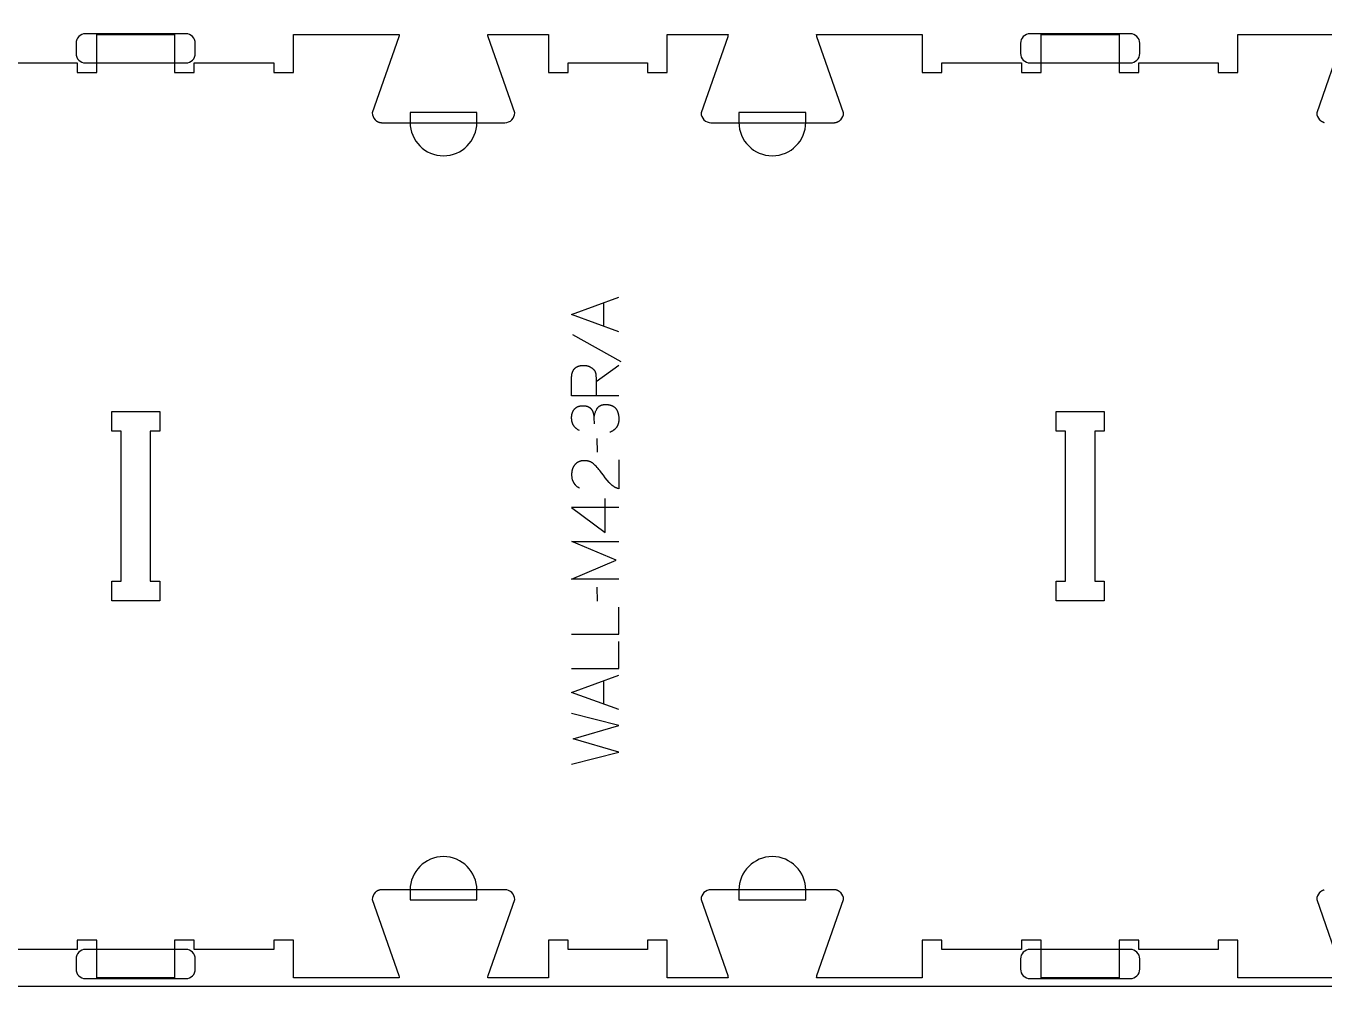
# Model space of a CAD drawing. Extents: x -13885 to -10701, y -43691 to -36097.
# Drawn here: x -12351 to -11526, y -38021 to -37411 of the extents above; entities that cross this region are included whole.
import ezdxf

# ---------------------------------------------------------------- set-up
doc = ezdxf.new("R2010")
doc.units = 0
for name, color, linetype in [('0_SHEET_SPRUCEPLY_2440X122', 1, 'CONTINUOUS'), ('1_ANYTOOL_1MMDEEP_LABELS_S', 2, 'CONTINUOUS'), ('3_ANYTOOL_CUTTHROUGH_INSID', 4, 'CONTINUOUS'), ('4_ANYTOOL_CUTTHROUGH_OUTSI', 5, 'CONTINUOUS'), ('5_ANYTOOL_HALF_MILL_9MM_IN', 3, 'CONTINUOUS')]:
    doc.layers.add(name, color=color, linetype=linetype)

msp = doc.modelspace()

# ---------------------------------------------------------------- linework, layer by layer
at = {"layer": '0_SHEET_SPRUCEPLY_2440X122'}
msp.add_lwpolyline([(-13513.11, -36801.23), (-13513.11, -38021.23), (-11073.11, -38021.23), (-11073.11, -36801.23)], close=True, dxfattribs=at)
at = {"layer": '1_ANYTOOL_1MMDEEP_LABELS_S'}
for points in [[(-11974.09, -37605.36), (-12004.09, -37594.47), (-11974.09, -37583.42)], [(-11983.65, -37601.89), (-11983.65, -37586.97)], [(-12003.62, -37607.07), (-11972.85, -37624.26)], [(-11974.09, -37646.03), (-12004.09, -37646.03), (-12004.09, -37634.67), (-12004.08, -37634.18), (-12004.06, -37633.71), (-12004.04, -37633.48), (-12004.02, -37633.25), (-12003.99, -37633.03), (-12003.97, -37632.81), (-12003.93, -37632.59), (-12003.9, -37632.38), (-12003.86, -37632.17), (-12003.81, -37631.96), (-12003.76, -37631.76), (-12003.71, -37631.57), (-12003.66, -37631.37), (-12003.6, -37631.19), (-12003.53, -37631), (-12003.47, -37630.82), (-12003.4, -37630.64), (-12003.32, -37630.47), (-12003.24, -37630.3), (-12003.16, -37630.14), (-12003.08, -37629.97), (-12002.99, -37629.82), (-12002.89, -37629.66), (-12002.79, -37629.51), (-12002.69, -37629.37), (-12002.59, -37629.22), (-12002.48, -37629.09), (-12002.36, -37628.95), (-12002.25, -37628.82), (-12002.13, -37628.7), (-12002, -37628.57), (-12001.87, -37628.45), (-12001.74, -37628.34), (-12001.61, -37628.23), (-12001.47, -37628.12), (-12001.32, -37628.02), (-12001.18, -37627.92), (-12001.02, -37627.82), (-12000.87, -37627.73), (-12000.71, -37627.64), (-12000.55, -37627.56), (-12000.38, -37627.48), (-12000.21, -37627.4), (-12000.04, -37627.33), (-11999.86, -37627.26), (-11999.68, -37627.2), (-11999.49, -37627.14), (-11999.3, -37627.08), (-11999.11, -37627.03), (-11998.91, -37626.98), (-11998.71, -37626.94), (-11998.5, -37626.9), (-11998.3, -37626.86), (-11998.08, -37626.83), (-11997.87, -37626.8), (-11997.65, -37626.77), (-11997.42, -37626.75), (-11997.19, -37626.73), (-11996.73, -37626.71), (-11996.25, -37626.7), (-11996.07, -37626.7), (-11995.89, -37626.71), (-11995.72, -37626.72), (-11995.55, -37626.73), (-11995.37, -37626.75), (-11995.2, -37626.76), (-11995.03, -37626.79), (-11994.86, -37626.81), (-11994.69, -37626.84), (-11994.52, -37626.88), (-11994.36, -37626.91), (-11994.19, -37626.95), (-11994.02, -37627), (-11993.86, -37627.04), (-11993.7, -37627.09), (-11993.53, -37627.15), (-11993.37, -37627.2), (-11993.21, -37627.27), (-11993.05, -37627.33), (-11992.89, -37627.4), (-11992.74, -37627.47), (-11992.58, -37627.54), (-11992.42, -37627.62), (-11992.27, -37627.7), (-11992.11, -37627.79), (-11991.96, -37627.88), (-11991.81, -37627.97), (-11991.66, -37628.06), (-11991.51, -37628.16), (-11991.36, -37628.27), (-11991.21, -37628.37), (-11991.06, -37628.48), (-11990.91, -37628.59), (-11990.77, -37628.71), (-11990.64, -37628.83), (-11990.51, -37628.94), (-11990.38, -37629.07), (-11990.26, -37629.19), (-11990.14, -37629.32), (-11990.02, -37629.45), (-11989.91, -37629.58), (-11989.81, -37629.71), (-11989.71, -37629.85), (-11989.61, -37629.99), (-11989.52, -37630.13), (-11989.43, -37630.27), (-11989.35, -37630.42), (-11989.27, -37630.56), (-11989.2, -37630.72), (-11989.13, -37630.87), (-11989.06, -37631.02), (-11989, -37631.18), (-11988.94, -37631.34), (-11988.89, -37631.5), (-11988.84, -37631.67), (-11988.8, -37631.84), (-11988.76, -37632.01), (-11988.73, -37632.18), (-11988.7, -37632.35), (-11988.67, -37632.53), (-11988.65, -37632.71), (-11988.64, -37632.89), (-11988.62, -37633.07), (-11988.55, -37635), (-11988.53, -37637.03), (-11988.53, -37645.99)], [(-11988.53, -37637.03), (-11974.05, -37626.57)], [(-11999.16, -37668.15), (-11999.46, -37667.99), (-11999.76, -37667.82), (-12000.04, -37667.65), (-12000.31, -37667.47), (-12000.58, -37667.29), (-12000.83, -37667.1), (-12001.08, -37666.9), (-12001.2, -37666.8), (-12001.32, -37666.7), (-12001.43, -37666.6), (-12001.54, -37666.49), (-12001.65, -37666.39), (-12001.76, -37666.28), (-12001.86, -37666.17), (-12001.97, -37666.06), (-12002.07, -37665.94), (-12002.16, -37665.83), (-12002.26, -37665.71), (-12002.35, -37665.6), (-12002.44, -37665.48), (-12002.53, -37665.35), (-12002.61, -37665.23), (-12002.7, -37665.11), (-12002.78, -37664.98), (-12002.86, -37664.86), (-12002.93, -37664.73), (-12003.01, -37664.6), (-12003.08, -37664.47), (-12003.14, -37664.33), (-12003.21, -37664.2), (-12003.27, -37664.06), (-12003.34, -37663.92), (-12003.39, -37663.78), (-12003.45, -37663.64), (-12003.51, -37663.5), (-12003.56, -37663.35), (-12003.61, -37663.21), (-12003.65, -37663.06), (-12003.7, -37662.91), (-12003.78, -37662.61), (-12003.85, -37662.3), (-12003.91, -37661.98), (-12003.97, -37661.66), (-12004.01, -37661.33), (-12004.04, -37661), (-12004.07, -37660.66), (-12004.08, -37660.31), (-12004.09, -37659.96), (-12004.09, -37659.75), (-12004.08, -37659.54), (-12004.07, -37659.34), (-12004.06, -37659.13), (-12004.04, -37658.93), (-12004.02, -37658.73), (-12004, -37658.54), (-12003.97, -37658.35), (-12003.94, -37658.15), (-12003.9, -37657.97), (-12003.87, -37657.78), (-12003.82, -37657.6), (-12003.78, -37657.42), (-12003.73, -37657.24), (-12003.67, -37657.06), (-12003.62, -37656.89), (-12003.56, -37656.72), (-12003.49, -37656.55), (-12003.42, -37656.38), (-12003.35, -37656.22), (-12003.28, -37656.06), (-12003.2, -37655.9), (-12003.11, -37655.75), (-12003.03, -37655.59), (-12002.94, -37655.44), (-12002.84, -37655.29), (-12002.75, -37655.15), (-12002.64, -37655), (-12002.54, -37654.86), (-12002.43, -37654.72), (-12002.32, -37654.59), (-12002.2, -37654.45), (-12002.08, -37654.32), (-12001.96, -37654.2), (-12001.83, -37654.07), (-12001.71, -37653.96), (-12001.57, -37653.84), (-12001.44, -37653.73), (-12001.3, -37653.63), (-12001.16, -37653.53), (-12001.02, -37653.43), (-12000.87, -37653.34), (-12000.72, -37653.25), (-12000.57, -37653.17), (-12000.41, -37653.09), (-12000.25, -37653.01), (-12000.09, -37652.94), (-11999.92, -37652.87), (-11999.75, -37652.81), (-11999.58, -37652.75), (-11999.4, -37652.7), (-11999.23, -37652.65), (-11999.04, -37652.6), (-11998.86, -37652.56), (-11998.67, -37652.52), (-11998.48, -37652.49), (-11998.29, -37652.46), (-11998.09, -37652.43), (-11997.89, -37652.41), (-11997.69, -37652.4), (-11997.48, -37652.38), (-11997.27, -37652.38), (-11997.06, -37652.37), (-11996.5, -37652.38), (-11996.17, -37652.39), (-11995.85, -37652.41), (-11995.54, -37652.45), (-11995.23, -37652.49), (-11995.09, -37652.51), (-11994.94, -37652.54), (-11994.8, -37652.56), (-11994.66, -37652.6), (-11994.53, -37652.63), (-11994.39, -37652.66), (-11994.26, -37652.7), (-11994.13, -37652.74), (-11994.01, -37652.78), (-11993.88, -37652.83), (-11993.76, -37652.87), (-11993.64, -37652.92), (-11993.53, -37652.97), (-11993.41, -37653.02), (-11993.3, -37653.08), (-11993.2, -37653.14), (-11993.09, -37653.2), (-11992.99, -37653.26), (-11992.89, -37653.32), (-11992.79, -37653.39), (-11992.69, -37653.46), (-11992.6, -37653.53), (-11992.42, -37653.68), (-11992.25, -37653.83), (-11992.09, -37653.98), (-11991.93, -37654.14), (-11991.85, -37654.23), (-11991.78, -37654.31), (-11991.7, -37654.39), (-11991.63, -37654.48), (-11991.56, -37654.56), (-11991.49, -37654.65), (-11991.42, -37654.74), (-11991.36, -37654.83), (-11991.3, -37654.92), (-11991.23, -37655.01), (-11991.17, -37655.1), (-11991.12, -37655.19), (-11991.06, -37655.29), (-11991, -37655.39), (-11990.95, -37655.48), (-11990.9, -37655.58), (-11990.85, -37655.68), (-11990.8, -37655.78), (-11990.75, -37655.88), (-11990.71, -37655.98), (-11990.67, -37656.09), (-11990.62, -37656.19), (-11990.55, -37656.4), (-11990.47, -37656.62), (-11990.4, -37656.84), (-11990.34, -37657.05), (-11990.28, -37657.28), (-11990.22, -37657.5), (-11990.17, -37657.73), (-11990.13, -37657.96), (-11990.08, -37658.19), (-11990.05, -37658.42), (-11990.01, -37658.65), (-11989.98, -37658.89), (-11989.96, -37659.13), (-11989.94, -37659.37), (-11989.92, -37659.62), (-11989.91, -37659.86), (-11989.9, -37660.11), (-11989.86, -37663.82)], [(-11989.86, -37661.03), (-11989.83, -37660.59), (-11989.79, -37660.16), (-11989.75, -37659.73), (-11989.69, -37659.31), (-11989.62, -37658.89), (-11989.53, -37658.47), (-11989.44, -37658.06), (-11989.34, -37657.66), (-11989.23, -37657.25), (-11989.1, -37656.86), (-11988.97, -37656.46), (-11988.82, -37656.07), (-11988.66, -37655.69), (-11988.49, -37655.31), (-11988.31, -37654.93), (-11988.12, -37654.56), (-11988.02, -37654.38), (-11987.92, -37654.2), (-11987.86, -37654.12), (-11987.81, -37654.03), (-11987.75, -37653.95), (-11987.69, -37653.87), (-11987.64, -37653.79), (-11987.57, -37653.71), (-11987.51, -37653.63), (-11987.45, -37653.55), (-11987.39, -37653.48), (-11987.32, -37653.41), (-11987.26, -37653.34), (-11987.19, -37653.27), (-11987.12, -37653.2), (-11987.05, -37653.13), (-11986.98, -37653.06), (-11986.91, -37653), (-11986.83, -37652.94), (-11986.76, -37652.88), (-11986.68, -37652.82), (-11986.6, -37652.76), (-11986.53, -37652.7), (-11986.45, -37652.64), (-11986.37, -37652.59), (-11986.28, -37652.54), (-11986.2, -37652.49), (-11986.12, -37652.44), (-11986.03, -37652.39), (-11985.94, -37652.34), (-11985.86, -37652.3), (-11985.77, -37652.25), (-11985.68, -37652.21), (-11985.58, -37652.17), (-11985.49, -37652.13), (-11985.4, -37652.09), (-11985.21, -37652.02), (-11985.01, -37651.95), (-11984.81, -37651.89), (-11984.6, -37651.84), (-11984.39, -37651.79), (-11984.18, -37651.74), (-11983.95, -37651.71), (-11983.73, -37651.67), (-11983.5, -37651.65), (-11983.26, -37651.63), (-11983.02, -37651.61), (-11982.78, -37651.61), (-11982.53, -37651.6), (-11982.25, -37651.6), (-11981.98, -37651.61), (-11981.71, -37651.62), (-11981.45, -37651.64), (-11981.19, -37651.66), (-11980.93, -37651.69), (-11980.68, -37651.72), (-11980.44, -37651.76), (-11980.2, -37651.8), (-11979.97, -37651.85), (-11979.74, -37651.9), (-11979.51, -37651.95), (-11979.29, -37652.01), (-11979.08, -37652.08), (-11978.87, -37652.15), (-11978.66, -37652.22), (-11978.46, -37652.3), (-11978.27, -37652.39), (-11978.08, -37652.48), (-11977.89, -37652.57), (-11977.71, -37652.67), (-11977.54, -37652.78), (-11977.37, -37652.89), (-11977.2, -37653), (-11977.04, -37653.12), (-11976.89, -37653.24), (-11976.74, -37653.37), (-11976.66, -37653.44), (-11976.59, -37653.51), (-11976.52, -37653.57), (-11976.45, -37653.64), (-11976.38, -37653.71), (-11976.32, -37653.79), (-11976.25, -37653.86), (-11976.19, -37653.94), (-11976.06, -37654.09), (-11975.94, -37654.25), (-11975.82, -37654.41), (-11975.71, -37654.57), (-11975.6, -37654.74), (-11975.49, -37654.91), (-11975.39, -37655.08), (-11975.29, -37655.26), (-11975.2, -37655.44), (-11975.11, -37655.63), (-11975.02, -37655.82), (-11974.94, -37656.01), (-11974.86, -37656.21), (-11974.78, -37656.4), (-11974.71, -37656.61), (-11974.64, -37656.81), (-11974.58, -37657.02), (-11974.52, -37657.24), (-11974.47, -37657.45), (-11974.41, -37657.67), (-11974.37, -37657.9), (-11974.32, -37658.13), (-11974.28, -37658.36), (-11974.24, -37658.59), (-11974.21, -37658.83), (-11974.16, -37659.32), (-11974.12, -37659.82), (-11974.1, -37660.33), (-11974.09, -37660.86), (-11974.09, -37661.24), (-11974.11, -37661.62), (-11974.14, -37661.98), (-11974.18, -37662.34), (-11974.23, -37662.69), (-11974.26, -37662.86), (-11974.29, -37663.04), (-11974.32, -37663.2), (-11974.36, -37663.37), (-11974.4, -37663.54), (-11974.44, -37663.7), (-11974.49, -37663.86), (-11974.54, -37664.02), (-11974.59, -37664.18), (-11974.64, -37664.33), (-11974.7, -37664.48), (-11974.76, -37664.64), (-11974.82, -37664.79), (-11974.89, -37664.93), (-11974.96, -37665.08), (-11975.03, -37665.22), (-11975.1, -37665.36), (-11975.18, -37665.5), (-11975.26, -37665.64), (-11975.34, -37665.78), (-11975.43, -37665.91), (-11975.51, -37666.05), (-11975.6, -37666.18), (-11975.7, -37666.3), (-11975.79, -37666.43), (-11975.89, -37666.55), (-11975.99, -37666.68), (-11976.1, -37666.8), (-11976.2, -37666.92), (-11976.31, -37667.03), (-11976.43, -37667.15), (-11976.54, -37667.26), (-11976.66, -37667.37), (-11976.78, -37667.48), (-11976.91, -37667.59), (-11977.03, -37667.69), (-11977.16, -37667.8), (-11977.29, -37667.9), (-11977.43, -37668), (-11977.57, -37668.1), (-11977.71, -37668.19), (-11977.85, -37668.29), (-11978, -37668.38), (-11978.15, -37668.47), (-11978.45, -37668.64), (-11978.77, -37668.81), (-11979.1, -37668.97), (-11979.44, -37669.12), (-11979.79, -37669.26)], [(-11987.97, -37673.12), (-11987.89, -37681.9)], [(-11974.13, -37686.83), (-11974.17, -37705.13), (-11974.63, -37704.98), (-11974.85, -37704.91), (-11975.08, -37704.82), (-11975.3, -37704.74), (-11975.51, -37704.65), (-11975.73, -37704.56), (-11975.94, -37704.46), (-11976.15, -37704.36), (-11976.36, -37704.26), (-11976.56, -37704.15), (-11976.77, -37704.04), (-11976.97, -37703.92), (-11977.16, -37703.81), (-11977.36, -37703.69), (-11977.55, -37703.56), (-11977.75, -37703.43), (-11977.93, -37703.3), (-11978.12, -37703.17), (-11978.3, -37703.03), (-11978.49, -37702.88), (-11978.66, -37702.74), (-11978.84, -37702.59), (-11979.02, -37702.43), (-11979.19, -37702.28), (-11979.36, -37702.12), (-11979.52, -37701.95), (-11979.69, -37701.79), (-11979.85, -37701.62), (-11980.01, -37701.44), (-11980.32, -37701.08), (-11981.54, -37699.6), (-11982.73, -37698.11), (-11983.89, -37696.6), (-11985.02, -37695.08), (-11985.58, -37694.33), (-11986.15, -37693.59), (-11986.72, -37692.88), (-11987.31, -37692.19), (-11987.9, -37691.53), (-11988.5, -37690.88), (-11989.11, -37690.26), (-11989.73, -37689.66), (-11989.89, -37689.51), (-11990.05, -37689.37), (-11990.21, -37689.24), (-11990.37, -37689.11), (-11990.54, -37688.98), (-11990.7, -37688.86), (-11990.87, -37688.74), (-11991.05, -37688.63), (-11991.22, -37688.52), (-11991.4, -37688.42), (-11991.58, -37688.32), (-11991.76, -37688.22), (-11991.94, -37688.13), (-11992.13, -37688.05), (-11992.32, -37687.97), (-11992.51, -37687.89), (-11992.7, -37687.82), (-11992.89, -37687.75), (-11993.09, -37687.69), (-11993.29, -37687.63), (-11993.49, -37687.58), (-11993.7, -37687.53), (-11993.9, -37687.49), (-11994.11, -37687.45), (-11994.32, -37687.42), (-11994.53, -37687.39), (-11994.75, -37687.36), (-11994.97, -37687.34), (-11995.19, -37687.32), (-11995.41, -37687.31), (-11995.63, -37687.3), (-11995.86, -37687.3), (-11996.11, -37687.3), (-11996.36, -37687.31), (-11996.6, -37687.32), (-11996.84, -37687.34), (-11997.07, -37687.36), (-11997.3, -37687.39), (-11997.53, -37687.42), (-11997.75, -37687.46), (-11997.97, -37687.5), (-11998.19, -37687.55), (-11998.4, -37687.6), (-11998.61, -37687.66), (-11998.81, -37687.72), (-11999.02, -37687.79), (-11999.21, -37687.86), (-11999.41, -37687.93), (-11999.6, -37688.02), (-11999.78, -37688.1), (-11999.96, -37688.19), (-12000.14, -37688.29), (-12000.32, -37688.39), (-12000.49, -37688.5), (-12000.65, -37688.61), (-12000.82, -37688.72), (-12000.98, -37688.85), (-12001.13, -37688.97), (-12001.28, -37689.1), (-12001.43, -37689.24), (-12001.58, -37689.38), (-12001.72, -37689.52), (-12001.85, -37689.68), (-12001.99, -37689.83), (-12002.12, -37689.99), (-12002.24, -37690.15), (-12002.36, -37690.32), (-12002.48, -37690.48), (-12002.59, -37690.65), (-12002.7, -37690.83), (-12002.81, -37691), (-12002.91, -37691.18), (-12003, -37691.36), (-12003.1, -37691.54), (-12003.18, -37691.73), (-12003.27, -37691.91), (-12003.35, -37692.1), (-12003.42, -37692.3), (-12003.5, -37692.49), (-12003.56, -37692.69), (-12003.63, -37692.89), (-12003.69, -37693.1), (-12003.74, -37693.3), (-12003.79, -37693.51), (-12003.84, -37693.72), (-12003.88, -37693.94), (-12003.92, -37694.15), (-12003.96, -37694.37), (-12003.99, -37694.59), (-12004.01, -37694.82), (-12004.04, -37695.04), (-12004.06, -37695.27), (-12004.07, -37695.51), (-12004.08, -37695.74), (-12004.09, -37696.22), (-12004.08, -37696.58), (-12004.07, -37696.94), (-12004.04, -37697.3), (-12004.01, -37697.64), (-12003.96, -37697.98), (-12003.91, -37698.32), (-12003.84, -37698.64), (-12003.77, -37698.96), (-12003.68, -37699.28), (-12003.64, -37699.43), (-12003.59, -37699.59), (-12003.54, -37699.74), (-12003.49, -37699.89), (-12003.43, -37700.04), (-12003.37, -37700.18), (-12003.31, -37700.33), (-12003.25, -37700.47), (-12003.18, -37700.61), (-12003.11, -37700.75), (-12003.04, -37700.89), (-12002.97, -37701.03), (-12002.89, -37701.16), (-12002.81, -37701.3), (-12002.73, -37701.43), (-12002.65, -37701.56), (-12002.56, -37701.69), (-12002.47, -37701.81), (-12002.38, -37701.94), (-12002.29, -37702.06), (-12002.19, -37702.18), (-12002.1, -37702.3), (-12001.99, -37702.42), (-12001.89, -37702.54), (-12001.79, -37702.65), (-12001.68, -37702.77), (-12001.57, -37702.88), (-12001.45, -37702.99), (-12001.34, -37703.1), (-12001.22, -37703.21), (-12001.1, -37703.31), (-12000.98, -37703.42), (-12000.72, -37703.62), (-12000.46, -37703.82), (-12000.18, -37704.01), (-11999.9, -37704.19), (-11999.61, -37704.37), (-11999.3, -37704.54), (-11998.99, -37704.7)], [(-11982.75, -37733.03), (-11982.75, -37711.26)], [(-11974.09, -37717.05), (-12004.13, -37717), (-11982.75, -37733.03)], [(-11974.09, -37762.6), (-12004.09, -37762.6), (-11975.72, -37750.6), (-12003.96, -37738.6), (-11974.09, -37738.6)], [(-11987.97, -37767.75), (-11987.89, -37776.53)], [(-12004.09, -37797.49), (-11974.09, -37797.49), (-11974.09, -37780.39)], [(-12004.09, -37819.3), (-11974.09, -37819.3), (-11974.09, -37802.2)], [(-11974.09, -37845.53), (-12004.09, -37834.65), (-11974.09, -37823.59)], [(-11983.65, -37842.06), (-11983.65, -37827.15)], [(-12004.09, -37880.25), (-11974.09, -37872.53), (-12003.19, -37864.09), (-11974.09, -37855.6), (-12004.09, -37848.1)]]:
    msp.add_lwpolyline(points, dxfattribs=at)
at = {"layer": '3_ANYTOOL_CUTTHROUGH_INSID', "color": 4}
for points in [[(-12296.03, -37655.98), (-12265.78, -37655.98), (-12265.78, -37668.48), (-12271.78, -37668.48), (-12271.78, -37763.98), (-12265.78, -37763.98), (-12265.78, -37776.48), (-12296.28, -37776.48), (-12296.28, -37763.98), (-12290.28, -37763.98), (-12290.28, -37668.48), (-12296.28, -37668.48), (-12296.28, -37655.98)], [(-11696.03, -37655.98), (-11665.78, -37655.98), (-11665.78, -37668.48), (-11671.78, -37668.48), (-11671.78, -37763.98), (-11665.78, -37763.98), (-11665.78, -37776.48), (-11696.28, -37776.48), (-11696.28, -37763.98), (-11690.28, -37763.98), (-11690.28, -37668.48), (-11696.28, -37668.48), (-11696.28, -37655.98)]]:
    msp.add_lwpolyline(points, close=True, dxfattribs=at)
at = {"layer": '4_ANYTOOL_CUTTHROUGH_OUTSI', "color": 5}
for points in [[(-12368.78, -37434.48), (-12318.28, -37434.48), (-12318.28, -37440.48), (-12305.78, -37440.48), (-12305.78, -37416.48), (-12256.28, -37416.48), (-12256.28, -37440.48), (-12243.78, -37440.48), (-12243.78, -37434.48), (-12193.28, -37434.48), (-12193.28, -37440.48), (-12180.78, -37440.48), (-12180.78, -37416.48), (-12113.58, -37416.48), (-12113.58, -37416.48, -0.061485), (-12113.82, -37417.87), (-12130.71, -37466.15), (-12130.73, -37466.19), (-12130.73, -37466.23), (-12130.73, -37466.23, 0.198912), (-12128.9, -37470.65), (-12128.79, -37470.75), (-12128.68, -37470.86), (-12128.57, -37470.96), (-12128.45, -37471.06), (-12128.33, -37471.15), (-12128.21, -37471.24), (-12128.09, -37471.33), (-12127.96, -37471.42), (-12127.83, -37471.51), (-12127.7, -37471.59), (-12127.57, -37471.66), (-12127.43, -37471.74), (-12127.29, -37471.81), (-12127.15, -37471.88), (-12127.01, -37471.94), (-12126.87, -37472.01), (-12126.73, -37472.06), (-12126.58, -37472.12), (-12126.43, -37472.17), (-12126.29, -37472.21), (-12126.14, -37472.26), (-12125.99, -37472.3), (-12125.84, -37472.33), (-12125.69, -37472.36), (-12125.53, -37472.39), (-12125.38, -37472.41), (-12125.23, -37472.44), (-12125.08, -37472.45), (-12124.93, -37472.46), (-12124.78, -37472.47), (-12124.63, -37472.48), (-12124.48, -37472.48), (-12046.48, -37472.48, 0.414214), (-12040.23, -37466.23), (-12040.23, -37466.19), (-12040.24, -37466.15), (-12057.14, -37417.87), (-12057.14, -37417.87, -0.061485), (-12057.37, -37416.48), (-12018.78, -37416.48), (-12018.78, -37440.23), (-12018.78, -37440.48), (-12006.28, -37440.48), (-12006.28, -37434.48), (-11955.78, -37434.48), (-11955.78, -37440.48), (-11943.28, -37440.48), (-11943.28, -37416.48), (-11904.68, -37416.48), (-11904.68, -37416.48, -0.061485), (-11904.91, -37417.87), (-11921.81, -37466.15), (-11921.82, -37466.19), (-11921.82, -37466.23), (-11921.82, -37466.23, 0.414214), (-11915.57, -37472.48), (-11837.57, -37472.48), (-11837.42, -37472.48), (-11837.27, -37472.47), (-11837.12, -37472.46), (-11836.97, -37472.45), (-11836.82, -37472.44), (-11836.67, -37472.41), (-11836.52, -37472.39), (-11836.36, -37472.36), (-11836.21, -37472.33), (-11836.06, -37472.3), (-11835.91, -37472.26), (-11835.76, -37472.21), (-11835.62, -37472.17), (-11835.47, -37472.12), (-11835.32, -37472.06), (-11835.18, -37472.01), (-11835.04, -37471.94), (-11834.9, -37471.88), (-11834.76, -37471.81), (-11834.62, -37471.74), (-11834.48, -37471.66), (-11834.35, -37471.59), (-11834.22, -37471.51), (-11834.09, -37471.42), (-11833.96, -37471.33), (-11833.84, -37471.24), (-11833.72, -37471.15), (-11833.6, -37471.06), (-11833.48, -37470.96), (-11833.37, -37470.86), (-11833.26, -37470.75), (-11833.15, -37470.65, 0.198912), (-11831.32, -37466.23), (-11831.32, -37466.19), (-11831.34, -37466.15), (-11848.23, -37417.87), (-11848.23, -37417.87, -0.061485), (-11848.47, -37416.48), (-11781.28, -37416.48), (-11781.28, -37440.48), (-11768.78, -37440.48), (-11768.78, -37434.48), (-11718.28, -37434.48), (-11718.28, -37440.48), (-11705.78, -37440.48), (-11705.78, -37416.48), (-11656.28, -37416.48), (-11656.28, -37440.48), (-11643.78, -37440.48), (-11643.78, -37434.48), (-11593.28, -37434.48), (-11593.28, -37440.48), (-11580.78, -37440.48), (-11580.78, -37416.48), (-11513.58, -37416.48)], [(-11513.82, -37417.87), (-11530.71, -37466.15), (-11530.73, -37466.19), (-11530.73, -37466.23), (-11530.73, -37466.23, 0.198912), (-11528.9, -37470.65), (-11528.79, -37470.75), (-11528.68, -37470.86), (-11528.57, -37470.96), (-11528.45, -37471.06), (-11528.33, -37471.15), (-11528.21, -37471.24), (-11528.09, -37471.33), (-11527.96, -37471.42), (-11527.83, -37471.51), (-11527.7, -37471.59), (-11527.57, -37471.66), (-11527.43, -37471.74), (-11527.29, -37471.81), (-11527.15, -37471.88), (-11527.01, -37471.94), (-11526.87, -37472.01), (-11526.73, -37472.06), (-11526.58, -37472.12), (-11526.43, -37472.17), (-11526.29, -37472.21), (-11526.14, -37472.26), (-11525.99, -37472.3)], [(-11513.58, -38015.98), (-11531.03, -38015.98), (-11580.78, -38015.98), (-11580.78, -37991.98), (-11593.28, -37991.98), (-11593.28, -37997.98), (-11643.78, -37997.98), (-11643.78, -37991.98), (-11656.28, -37991.98), (-11656.28, -38015.98), (-11705.78, -38015.98), (-11705.78, -37991.98), (-11718.28, -37991.98), (-11718.28, -37997.98), (-11768.78, -37997.98), (-11768.78, -37991.98), (-11781.28, -37991.98), (-11781.28, -38015.98), (-11848.47, -38015.98), (-11848.47, -38015.98, -0.061485), (-11848.23, -38014.59), (-11831.34, -37966.31), (-11831.32, -37966.27), (-11831.32, -37966.23), (-11831.32, -37966.23, 0.198912), (-11833.15, -37961.81), (-11833.26, -37961.71), (-11833.37, -37961.6), (-11833.48, -37961.5), (-11833.6, -37961.41), (-11833.72, -37961.31), (-11833.84, -37961.22), (-11833.96, -37961.13), (-11834.09, -37961.04), (-11834.22, -37960.96), (-11834.35, -37960.88), (-11834.48, -37960.8), (-11834.62, -37960.72), (-11834.76, -37960.65), (-11834.9, -37960.58), (-11835.04, -37960.52), (-11835.18, -37960.46), (-11835.32, -37960.4), (-11835.47, -37960.34), (-11835.62, -37960.29), (-11835.76, -37960.25), (-11835.91, -37960.2), (-11836.06, -37960.17), (-11836.21, -37960.13), (-11836.36, -37960.1), (-11836.52, -37960.07), (-11836.67, -37960.05), (-11836.82, -37960.03), (-11836.97, -37960.01), (-11837.12, -37960), (-11837.27, -37959.99), (-11837.42, -37959.98), (-11837.57, -37959.98), (-11915.57, -37959.98, 0.414214), (-11921.82, -37966.23), (-11921.82, -37966.27), (-11921.81, -37966.31), (-11904.91, -38014.59), (-11904.91, -38014.59, -0.061485), (-11904.68, -38015.98), (-11943.28, -38015.98), (-11943.28, -37991.98), (-11955.78, -37991.98), (-11955.78, -37997.98), (-12006.28, -37997.98), (-12006.28, -37991.98), (-12018.78, -37991.98), (-12018.78, -37992.23), (-12018.78, -38015.98), (-12057.37, -38015.98), (-12057.37, -38015.98, -0.061485), (-12057.14, -38014.59), (-12040.24, -37966.31), (-12040.23, -37966.27), (-12040.23, -37966.23), (-12040.23, -37966.23, 0.414214), (-12046.48, -37959.98), (-12124.48, -37959.98), (-12124.63, -37959.98), (-12124.78, -37959.99), (-12124.93, -37960), (-12125.08, -37960.01), (-12125.23, -37960.03), (-12125.38, -37960.05), (-12125.53, -37960.07), (-12125.69, -37960.1), (-12125.84, -37960.13), (-12125.99, -37960.17), (-12126.14, -37960.2), (-12126.29, -37960.25), (-12126.43, -37960.29), (-12126.58, -37960.34), (-12126.73, -37960.4), (-12126.87, -37960.46), (-12127.01, -37960.52), (-12127.15, -37960.58), (-12127.29, -37960.65), (-12127.43, -37960.72), (-12127.57, -37960.8), (-12127.7, -37960.88), (-12127.83, -37960.96), (-12127.96, -37961.04), (-12128.09, -37961.13), (-12128.21, -37961.22), (-12128.33, -37961.31), (-12128.45, -37961.41), (-12128.57, -37961.5), (-12128.68, -37961.6), (-12128.79, -37961.71), (-12128.9, -37961.81, 0.198912), (-12130.73, -37966.23), (-12130.73, -37966.27), (-12130.71, -37966.31), (-12113.82, -38014.59), (-12113.82, -38014.59, -0.061485), (-12113.58, -38015.98), (-12131.03, -38015.98), (-12180.78, -38015.98), (-12180.78, -37991.98), (-12193.28, -37991.98), (-12193.28, -37997.98), (-12243.78, -37997.98), (-12243.78, -37991.98), (-12256.28, -37991.98), (-12256.28, -38015.98), (-12305.78, -38015.98), (-12305.78, -37991.98), (-12318.28, -37991.98), (-12318.28, -37997.98), (-12368.78, -37997.98)], [(-11525.99, -37960.17), (-11526.14, -37960.2), (-11526.29, -37960.25), (-11526.43, -37960.29), (-11526.58, -37960.34), (-11526.73, -37960.4), (-11526.87, -37960.46), (-11527.01, -37960.52), (-11527.15, -37960.58), (-11527.29, -37960.65), (-11527.43, -37960.72), (-11527.57, -37960.8), (-11527.7, -37960.88), (-11527.83, -37960.96), (-11527.96, -37961.04), (-11528.09, -37961.13), (-11528.21, -37961.22), (-11528.33, -37961.31), (-11528.45, -37961.41), (-11528.57, -37961.5), (-11528.68, -37961.6), (-11528.79, -37961.71), (-11528.9, -37961.81, 0.198912), (-11530.73, -37966.23), (-11530.73, -37966.27), (-11530.71, -37966.31), (-11513.82, -38014.59)]]:
    msp.add_lwpolyline(points, format="xyb", dxfattribs=at)
at = {"layer": '5_ANYTOOL_HALF_MILL_9MM_IN', "color": 3}
for points in [[(-12312.9, -37415.98, 0.414214), (-12318.9, -37421.98), (-12318.9, -37428.48, 0.414214), (-12312.9, -37434.48), (-12249.15, -37434.48, 0.414214), (-12243.15, -37428.48), (-12243.15, -37421.98, 0.414214), (-12249.15, -37415.98)], [(-11712.9, -37415.98, 0.414214), (-11718.9, -37421.98), (-11718.9, -37428.48, 0.414214), (-11712.9, -37434.48), (-11649.15, -37434.48, 0.414214), (-11643.15, -37428.48), (-11643.15, -37421.98, 0.414214), (-11649.15, -37415.98)], [(-12106.73, -37472.23, 1), (-12064.23, -37472.23), (-12064.23, -37471.98), (-12064.23, -37465.98), (-12106.73, -37465.98), (-12106.73, -37471.98), (-12106.73, -37472.23)], [(-11897.82, -37472.23, 1), (-11855.32, -37472.23), (-11855.32, -37471.98), (-11855.32, -37465.98), (-11897.82, -37465.98), (-11897.82, -37471.98), (-11897.82, -37472.23)], [(-12064.23, -37960.23, 1), (-12106.73, -37960.23), (-12106.73, -37960.48), (-12106.73, -37966.48), (-12064.23, -37966.48), (-12064.23, -37960.48), (-12064.23, -37960.23)], [(-11855.32, -37960.23, 1), (-11897.82, -37960.23), (-11897.82, -37960.48), (-11897.82, -37966.48), (-11855.32, -37966.48), (-11855.32, -37960.48), (-11855.32, -37960.23)], [(-12312.9, -37997.98, 0.414214), (-12318.9, -38003.98), (-12318.9, -38010.48, 0.414214), (-12312.9, -38016.48), (-12249.15, -38016.48, 0.414214), (-12243.15, -38010.48), (-12243.15, -38003.98, 0.414214), (-12249.15, -37997.98)], [(-11712.9, -37997.98, 0.414214), (-11718.9, -38003.98), (-11718.9, -38010.48, 0.414214), (-11712.9, -38016.48), (-11649.15, -38016.48, 0.414214), (-11643.15, -38010.48), (-11643.15, -38003.98, 0.414214), (-11649.15, -37997.98)]]:
    msp.add_lwpolyline(points, format="xyb", close=True, dxfattribs=at)

doc.saveas('drawing.dxf')
